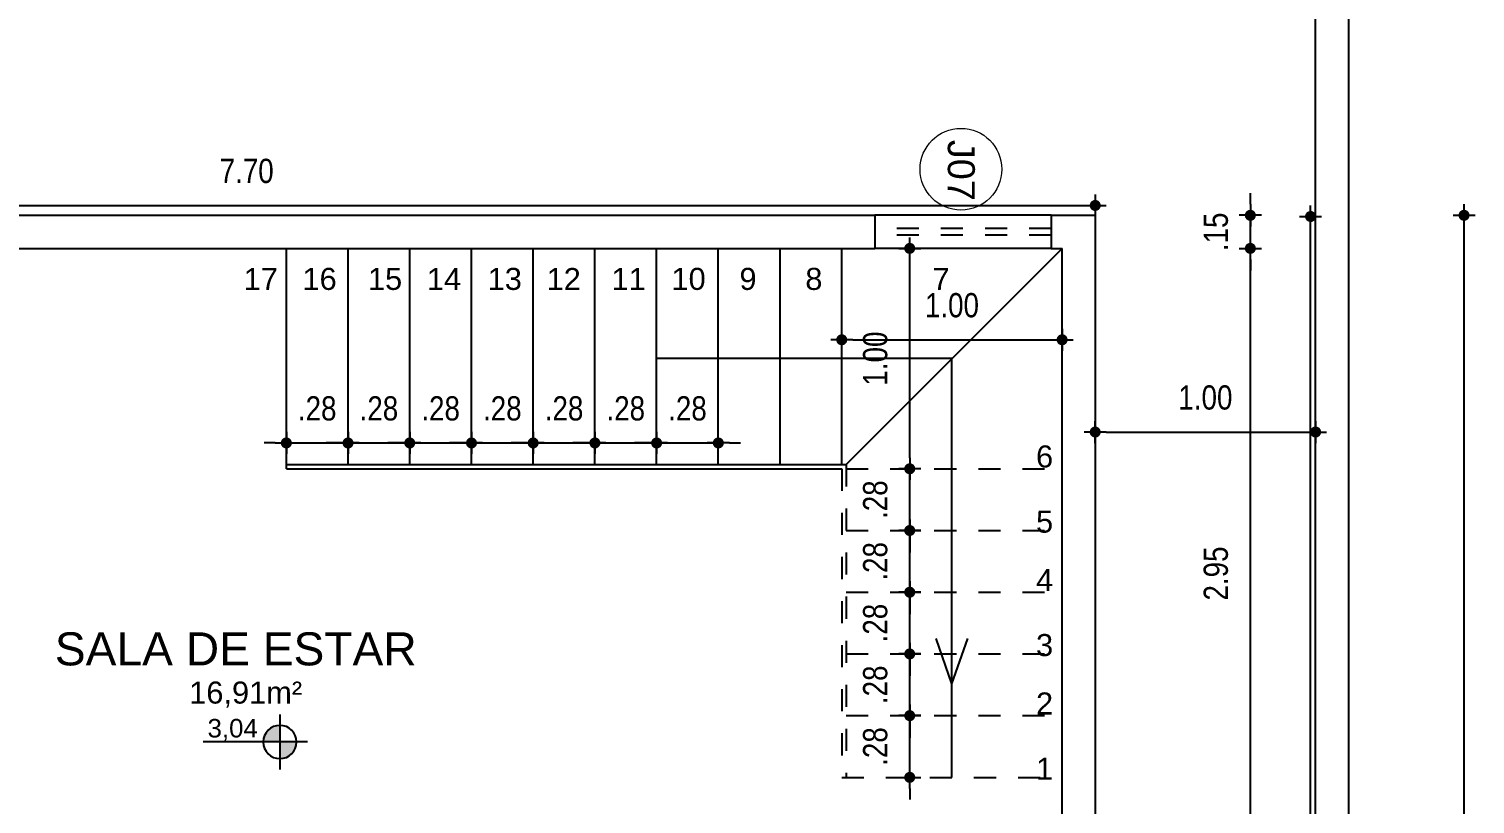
# Model space of a CAD drawing. Header units: millimetres. Extents: x 3212 to 6878, y 1640 to 3386.
# Drawn here: x 3249.39 to 3255.95, y 1665.35 to 1668.87 of the extents above; entities that cross this region are included whole.
import ezdxf
from ezdxf.enums import TextEntityAlignment as Align

# ---------------------------------------------------------------- set-up
doc = ezdxf.new("R2010")
doc.units = ezdxf.units.MM
doc.header["$LTSCALE"] = 0.8
doc.linetypes.add('HIDDEN2', pattern=[0.1875, 0.125, -0.0625])
for name, color, linetype in [('A-PEN-B', 5, 'Continuous'), ('A-PEN-W', 7, 'Continuous'), ('A-PEN-Y', 2, 'Continuous'), ('COTA', 2, 'Continuous'), ('JANELAS_EXTERNO', 1, 'Continuous'), ('JANELAS_INTERNO', 2, 'Continuous'), ('NIVEIS', 1, 'Continuous'), ('PORTAS', 2, 'Continuous')]:
    doc.layers.add(name, color=color, linetype=linetype)
doc.layers.add('BLOCOS', color=4, linetype='Continuous', lineweight=9)
doc.layers.add('COTAS', color=53, linetype='Continuous', lineweight=9)
doc.styles.add('CARIMBO_DADOS', font='arial.ttf', dxfattribs={"height": 0.1})
doc.styles.add('F2', font='ARIALN.TTF')
doc.styles.add('REGUA80', font='arial.ttf', dxfattribs={"height": 1})
doc.styles.add('T20', font='PORT2', dxfattribs={"height": 0.2})
doc.styles.add('TEXT', font='arial.ttf')
doc.dimstyles.new('ARQUITETURA', dxfattribs={"dimtxt": 0.11, "dimasz": 0.05, "dimexe": 0.1, "dimexo": 0, "dimgap": 0.1, "dimtad": 1, "dimzin": 5, "dimdsep": 46, "dimtxsty": 'F2', "dimblk": 'COTA', "dimcen": 0, "dimse1": 1, "dimse2": 1, "dimadec": 0, "dimazin": 0, "dimtfac": 2, "dimtix": 1, "dimtmove": 2, "dimatfit": 3, "dimldrblk": 'COTA', "dimfxl": 0, "dimtolj": 1, "dimtzin": 5, "dimarcsym": 0})

# ---------------------------------------------------------------- blocks, each defined once
blk = doc.blocks.new('cotas')
at = {"layer": 'A-PEN-Y'}
h = blk.add_hatch(color=256, dxfattribs=at)
h.paths.add_polyline_path([(0.135, 0, 0.414214), (0, 0.135), (0, 0)])
h.paths.add_polyline_path([(0, 0), (-0.135, 0, 0.414214), (0, -0.135)])
at = {"layer": 'A-PEN-W'}
for p, q in [((0, 0.223), (0, -0.223)), ((-0.223, 0), (0.621, 0))]:
    blk.add_line(p, q, dxfattribs=at)
blk.add_circle((0, 0), 0.135, dxfattribs=at)
at = {"layer": 'A-PEN-W', "style": 'T20'}
blk.add_attdef('COTA', (0.167, 0.038), '', height=0.15, dxfattribs=at)
blk = doc.blocks.new('COTA')
at = {"layer": 'COTA'}
for p, q in [((-1, 0), (1, 0)), ((0, 1), (0, -1))]:
    blk.add_line(p, q, dxfattribs=at)
at = {"layer": 'COTA', "const_width": 0.5}
blk.add_lwpolyline([(-0.25, 0, 1), (0.25, 0, 1)], format="xyb", close=True, dxfattribs=at)
blk = doc.blocks.new('*D127')
at = {"layer": 'COTAS', "color": 0, "lineweight": -2, "transparency": 16777216}
blk.add_line((3255.8989, 1652.7201), (3255.8989, 1667.9706), dxfattribs=at)
at = {"layer": 'Defpoints', "color": 0, "transparency": 16777216}
for p in [(3254.2254, 1668.0206), (3255.8989, 1668.0206), (3254.2254, 1652.6701)]:
    blk.add_point(p, dxfattribs=at)
at = {"layer": 'COTAS', "color": 0, "lineweight": -2, "transparency": 16777216, "xscale": 0.05, "yscale": 0.05, "zscale": 0.05}
for p, rotation in [((3255.8989, 1668.0206), 90), ((3255.8989, 1652.6701), 270)]:
    blk.add_blockref('COTA', p, dxfattribs=dict(at, rotation=rotation))
at = {"layer": 'COTAS', "color": 0, "transparency": 16777216, "insert": (3255.7428, 1660.3454), "char_height": 0.11, "attachment_point": 5, "rotation": 90, "style": 'F2'}
blk.add_mtext('\\A1;15.35', dxfattribs=at)
blk = doc.blocks.new('*D117')
at = {"layer": 'COTAS', "color": 0, "lineweight": -2, "transparency": 16777216}
for p, q in [((3253.3839, 1665.8006), (3253.3839, 1665.8506)), ((3253.3839, 1665.4706), (3253.3839, 1665.7506)), ((3253.3839, 1665.4206), (3253.3839, 1665.3706))]:
    blk.add_line(p, q, dxfattribs=at)
at = {"layer": 'Defpoints', "color": 0, "transparency": 16777216}
for p in [(3253.3346, 1665.7506), (3253.3839, 1665.7506), (3253.3346, 1665.4706)]:
    blk.add_point(p, dxfattribs=at)
at = {"layer": 'COTAS', "color": 0, "lineweight": -2, "transparency": 16777216, "xscale": 0.05, "yscale": 0.05, "zscale": 0.05}
for p, rotation in [((3253.3839, 1665.7506), 270), ((3253.3839, 1665.4706), 90)]:
    blk.add_blockref('COTA', p, dxfattribs=dict(at, rotation=rotation))
at = {"layer": 'COTAS', "color": 0, "transparency": 16777216, "insert": (3253.2277, 1665.6106), "char_height": 0.11, "attachment_point": 5, "rotation": 90, "style": 'F2'}
blk.add_mtext('\\A1;.28', dxfattribs=at)
blk = doc.blocks.new('*D118')
at = {"layer": 'COTAS', "color": 0, "lineweight": -2, "transparency": 16777216}
for p, q in [((3253.3839, 1666.0806), (3253.3839, 1666.1306)), ((3253.3839, 1665.7506), (3253.3839, 1666.0306)), ((3253.3839, 1665.7006), (3253.3839, 1665.6506))]:
    blk.add_line(p, q, dxfattribs=at)
at = {"layer": 'Defpoints', "color": 0, "transparency": 16777216}
for p in [(3253.3839, 1666.0306), (3253.3839, 1666.0306), (3253.3346, 1665.7506)]:
    blk.add_point(p, dxfattribs=at)
at = {"layer": 'COTAS', "color": 0, "lineweight": -2, "transparency": 16777216, "xscale": 0.05, "yscale": 0.05, "zscale": 0.05}
for p, rotation in [((3253.3839, 1666.0306), 270), ((3253.3839, 1665.7506), 90)]:
    blk.add_blockref('COTA', p, dxfattribs=dict(at, rotation=rotation))
at = {"layer": 'COTAS', "color": 0, "transparency": 16777216, "insert": (3253.2277, 1665.8906), "char_height": 0.11, "attachment_point": 5, "rotation": 90, "style": 'F2'}
blk.add_mtext('\\A1;.28', dxfattribs=at)
blk = doc.blocks.new('*D119')
at = {"layer": 'COTAS', "color": 0, "lineweight": -2, "transparency": 16777216}
for p, q in [((3253.3839, 1666.3606), (3253.3839, 1666.4106)), ((3253.3839, 1666.0306), (3253.3839, 1666.3106)), ((3253.3839, 1665.9806), (3253.3839, 1665.9306))]:
    blk.add_line(p, q, dxfattribs=at)
at = {"layer": 'Defpoints', "color": 0, "transparency": 16777216}
for p in [(3253.3839, 1666.3106), (3253.3839, 1666.3106), (3253.3839, 1666.0306)]:
    blk.add_point(p, dxfattribs=at)
at = {"layer": 'COTAS', "color": 0, "lineweight": -2, "transparency": 16777216, "xscale": 0.05, "yscale": 0.05, "zscale": 0.05}
for p, rotation in [((3253.3839, 1666.3106), 270), ((3253.3839, 1666.0306), 90)]:
    blk.add_blockref('COTA', p, dxfattribs=dict(at, rotation=rotation))
at = {"layer": 'COTAS', "color": 0, "transparency": 16777216, "insert": (3253.2277, 1666.1706), "char_height": 0.11, "attachment_point": 5, "rotation": 90, "style": 'F2'}
blk.add_mtext('\\A1;.28', dxfattribs=at)
blk = doc.blocks.new('*D120')
at = {"layer": 'COTAS', "color": 0, "lineweight": -2, "transparency": 16777216}
for p, q in [((3253.3839, 1666.6406), (3253.3839, 1666.6906)), ((3253.3839, 1666.3106), (3253.3839, 1666.5906)), ((3253.3839, 1666.2606), (3253.3839, 1666.2106))]:
    blk.add_line(p, q, dxfattribs=at)
at = {"layer": 'Defpoints', "color": 0, "transparency": 16777216}
for p in [(3253.3839, 1666.5906), (3253.3839, 1666.5906), (3253.3839, 1666.3106)]:
    blk.add_point(p, dxfattribs=at)
at = {"layer": 'COTAS', "color": 0, "lineweight": -2, "transparency": 16777216, "xscale": 0.05, "yscale": 0.05, "zscale": 0.05}
for p, rotation in [((3253.3839, 1666.5906), 270), ((3253.3839, 1666.3106), 90)]:
    blk.add_blockref('COTA', p, dxfattribs=dict(at, rotation=rotation))
at = {"layer": 'COTAS', "color": 0, "transparency": 16777216, "insert": (3253.2277, 1666.4506), "char_height": 0.11, "attachment_point": 5, "rotation": 90, "style": 'F2'}
blk.add_mtext('\\A1;.28', dxfattribs=at)
blk = doc.blocks.new('*D121')
at = {"layer": 'COTAS', "color": 0, "lineweight": -2, "transparency": 16777216}
for p, q in [((3253.3839, 1666.9206), (3253.3839, 1666.9706)), ((3253.3839, 1666.5906), (3253.3839, 1666.8706)), ((3253.3839, 1666.5406), (3253.3839, 1666.4906))]:
    blk.add_line(p, q, dxfattribs=at)
at = {"layer": 'Defpoints', "color": 0, "transparency": 16777216}
for p in [(3253.3839, 1666.8706), (3253.3839, 1666.8706), (3253.3839, 1666.5906)]:
    blk.add_point(p, dxfattribs=at)
at = {"layer": 'COTAS', "color": 0, "lineweight": -2, "transparency": 16777216, "xscale": 0.05, "yscale": 0.05, "zscale": 0.05}
for p, rotation in [((3253.3839, 1666.8706), 270), ((3253.3839, 1666.5906), 90)]:
    blk.add_blockref('COTA', p, dxfattribs=dict(at, rotation=rotation))
at = {"layer": 'COTAS', "color": 0, "transparency": 16777216, "insert": (3253.2277, 1666.7306), "char_height": 0.11, "attachment_point": 5, "rotation": 90, "style": 'F2'}
blk.add_mtext('\\A1;.28', dxfattribs=at)
blk = doc.blocks.new('*D122')
at = {"layer": 'COTAS', "color": 0, "lineweight": -2, "transparency": 16777216}
blk.add_line((3253.1254, 1667.4559), (3254.0254, 1667.4559), dxfattribs=at)
at = {"layer": 'Defpoints', "color": 0, "transparency": 16777216}
for p in [(3253.0754, 1667.5178), (3254.0754, 1667.5178), (3254.0754, 1667.4559)]:
    blk.add_point(p, dxfattribs=at)
at = {"layer": 'COTAS', "color": 0, "lineweight": -2, "transparency": 16777216, "xscale": 0.05, "yscale": 0.05, "zscale": 0.05, "rotation": 180}
blk.add_blockref('COTA', (3253.0754, 1667.4559), dxfattribs=at)
at = {"layer": 'COTAS', "color": 0, "lineweight": -2, "transparency": 16777216, "xscale": 0.05, "yscale": 0.05, "zscale": 0.05}
blk.add_blockref('COTA', (3254.0754, 1667.4559), dxfattribs=at)
at = {"layer": 'COTAS', "color": 0, "transparency": 16777216, "insert": (3253.5754, 1667.6121), "char_height": 0.11, "attachment_point": 5, "style": 'F2'}
blk.add_mtext('\\A1;1.00', dxfattribs=at)
blk = doc.blocks.new('*D123')
at = {"layer": 'COTAS', "color": 0, "lineweight": -2, "transparency": 16777216}
blk.add_line((3253.3839, 1666.9206), (3253.3839, 1667.8206), dxfattribs=at)
at = {"layer": 'Defpoints', "color": 0, "transparency": 16777216}
for p in [(3253.3839, 1667.8706), (3253.3839, 1667.8706), (3253.3839, 1666.8706)]:
    blk.add_point(p, dxfattribs=at)
at = {"layer": 'COTAS', "color": 0, "lineweight": -2, "transparency": 16777216, "xscale": 0.05, "yscale": 0.05, "zscale": 0.05}
for p, rotation in [((3253.3839, 1667.8706), 90), ((3253.3839, 1666.8706), 270)]:
    blk.add_blockref('COTA', p, dxfattribs=dict(at, rotation=rotation))
at = {"layer": 'COTAS', "color": 0, "transparency": 16777216, "insert": (3253.2277, 1667.3706), "char_height": 0.11, "attachment_point": 5, "rotation": 90, "style": 'F2'}
blk.add_mtext('\\A1;1.00', dxfattribs=at)
blk = doc.blocks.new('*D129')
at = {"layer": 'COTAS', "color": 0, "lineweight": -2, "transparency": 16777216}
blk.add_line((3254.2754, 1667.0374), (3255.1754, 1667.0374), dxfattribs=at)
at = {"layer": 'Defpoints', "color": 0, "transparency": 16777216}
for p in [(3254.2254, 1667.238), (3255.2254, 1667.238), (3255.2254, 1667.0374)]:
    blk.add_point(p, dxfattribs=at)
at = {"layer": 'COTAS', "color": 0, "lineweight": -2, "transparency": 16777216, "xscale": 0.05, "yscale": 0.05, "zscale": 0.05, "rotation": 180}
blk.add_blockref('COTA', (3254.2254, 1667.0374), dxfattribs=at)
at = {"layer": 'COTAS', "color": 0, "lineweight": -2, "transparency": 16777216, "xscale": 0.05, "yscale": 0.05, "zscale": 0.05}
blk.add_blockref('COTA', (3255.2254, 1667.0374), dxfattribs=at)
at = {"layer": 'COTAS', "color": 0, "transparency": 16777216, "insert": (3254.7254, 1667.1935), "char_height": 0.11, "attachment_point": 5, "style": 'F2'}
blk.add_mtext('\\A1;1.00', dxfattribs=at)
blk = doc.blocks.new('*D145')
at = {"layer": 'COTAS', "color": 0, "lineweight": -2, "transparency": 16777216}
for p, q in [((3250.5054, 1666.9878), (3250.4554, 1666.9878)), ((3250.5554, 1666.9878), (3250.8354, 1666.9878)), ((3250.8854, 1666.9878), (3250.9354, 1666.9878))]:
    blk.add_line(p, q, dxfattribs=at)
at = {"layer": 'Defpoints', "color": 0, "transparency": 16777216}
for p in [(3250.5554, 1666.9878), (3250.8354, 1666.9878), (3250.8354, 1666.9878)]:
    blk.add_point(p, dxfattribs=at)
at = {"layer": 'COTAS', "color": 0, "lineweight": -2, "transparency": 16777216, "xscale": 0.05, "yscale": 0.05, "zscale": 0.05}
blk.add_blockref('COTA', (3250.5554, 1666.9878), dxfattribs=at)
at = {"layer": 'COTAS', "color": 0, "lineweight": -2, "transparency": 16777216, "xscale": 0.05, "yscale": 0.05, "zscale": 0.05, "rotation": 180}
blk.add_blockref('COTA', (3250.8354, 1666.9878), dxfattribs=at)
at = {"layer": 'COTAS', "color": 0, "transparency": 16777216, "insert": (3250.6954, 1667.144), "char_height": 0.11, "attachment_point": 5, "style": 'F2'}
blk.add_mtext('\\A1;.28', dxfattribs=at)
blk = doc.blocks.new('*D146')
at = {"layer": 'COTAS', "color": 0, "lineweight": -2, "transparency": 16777216}
for p, q in [((3250.7854, 1666.9878), (3250.7354, 1666.9878)), ((3250.8354, 1666.9878), (3251.1154, 1666.9878)), ((3251.1654, 1666.9878), (3251.2154, 1666.9878))]:
    blk.add_line(p, q, dxfattribs=at)
at = {"layer": 'Defpoints', "color": 0, "transparency": 16777216}
for p in [(3250.8354, 1666.9878), (3251.1154, 1666.9878), (3251.1154, 1666.9878)]:
    blk.add_point(p, dxfattribs=at)
at = {"layer": 'COTAS', "color": 0, "lineweight": -2, "transparency": 16777216, "xscale": 0.05, "yscale": 0.05, "zscale": 0.05}
blk.add_blockref('COTA', (3250.8354, 1666.9878), dxfattribs=at)
at = {"layer": 'COTAS', "color": 0, "lineweight": -2, "transparency": 16777216, "xscale": 0.05, "yscale": 0.05, "zscale": 0.05, "rotation": 180}
blk.add_blockref('COTA', (3251.1154, 1666.9878), dxfattribs=at)
at = {"layer": 'COTAS', "color": 0, "transparency": 16777216, "insert": (3250.9754, 1667.144), "char_height": 0.11, "attachment_point": 5, "style": 'F2'}
blk.add_mtext('\\A1;.28', dxfattribs=at)
blk = doc.blocks.new('*D147')
at = {"layer": 'COTAS', "color": 0, "lineweight": -2, "transparency": 16777216}
for p, q in [((3251.0654, 1666.9878), (3251.0154, 1666.9878)), ((3251.1154, 1666.9878), (3251.3954, 1666.9878)), ((3251.4454, 1666.9878), (3251.4954, 1666.9878))]:
    blk.add_line(p, q, dxfattribs=at)
at = {"layer": 'Defpoints', "color": 0, "transparency": 16777216}
for p in [(3251.1154, 1666.9878), (3251.3954, 1666.9878), (3251.3954, 1666.9878)]:
    blk.add_point(p, dxfattribs=at)
at = {"layer": 'COTAS', "color": 0, "lineweight": -2, "transparency": 16777216, "xscale": 0.05, "yscale": 0.05, "zscale": 0.05}
blk.add_blockref('COTA', (3251.1154, 1666.9878), dxfattribs=at)
at = {"layer": 'COTAS', "color": 0, "lineweight": -2, "transparency": 16777216, "xscale": 0.05, "yscale": 0.05, "zscale": 0.05, "rotation": 180}
blk.add_blockref('COTA', (3251.3954, 1666.9878), dxfattribs=at)
at = {"layer": 'COTAS', "color": 0, "transparency": 16777216, "insert": (3251.2554, 1667.144), "char_height": 0.11, "attachment_point": 5, "style": 'F2'}
blk.add_mtext('\\A1;.28', dxfattribs=at)
blk = doc.blocks.new('*D148')
at = {"layer": 'COTAS', "color": 0, "lineweight": -2, "transparency": 16777216}
for p, q in [((3251.3454, 1666.9878), (3251.2954, 1666.9878)), ((3251.3954, 1666.9878), (3251.6754, 1666.9878)), ((3251.7254, 1666.9878), (3251.7754, 1666.9878))]:
    blk.add_line(p, q, dxfattribs=at)
at = {"layer": 'Defpoints', "color": 0, "transparency": 16777216}
for p in [(3251.3954, 1666.9878), (3251.6754, 1666.9878), (3251.6754, 1666.9878)]:
    blk.add_point(p, dxfattribs=at)
at = {"layer": 'COTAS', "color": 0, "lineweight": -2, "transparency": 16777216, "xscale": 0.05, "yscale": 0.05, "zscale": 0.05}
blk.add_blockref('COTA', (3251.3954, 1666.9878), dxfattribs=at)
at = {"layer": 'COTAS', "color": 0, "lineweight": -2, "transparency": 16777216, "xscale": 0.05, "yscale": 0.05, "zscale": 0.05, "rotation": 180}
blk.add_blockref('COTA', (3251.6754, 1666.9878), dxfattribs=at)
at = {"layer": 'COTAS', "color": 0, "transparency": 16777216, "insert": (3251.5354, 1667.144), "char_height": 0.11, "attachment_point": 5, "style": 'F2'}
blk.add_mtext('\\A1;.28', dxfattribs=at)
blk = doc.blocks.new('*D149')
at = {"layer": 'COTAS', "color": 0, "lineweight": -2, "transparency": 16777216}
for p, q in [((3251.6254, 1666.9878), (3251.5754, 1666.9878)), ((3251.6754, 1666.9878), (3251.9554, 1666.9878)), ((3252.0054, 1666.9878), (3252.0554, 1666.9878))]:
    blk.add_line(p, q, dxfattribs=at)
at = {"layer": 'Defpoints', "color": 0, "transparency": 16777216}
for p in [(3251.6754, 1666.9878), (3251.9554, 1666.9878), (3251.9554, 1666.9878)]:
    blk.add_point(p, dxfattribs=at)
at = {"layer": 'COTAS', "color": 0, "lineweight": -2, "transparency": 16777216, "xscale": 0.05, "yscale": 0.05, "zscale": 0.05}
blk.add_blockref('COTA', (3251.6754, 1666.9878), dxfattribs=at)
at = {"layer": 'COTAS', "color": 0, "lineweight": -2, "transparency": 16777216, "xscale": 0.05, "yscale": 0.05, "zscale": 0.05, "rotation": 180}
blk.add_blockref('COTA', (3251.9554, 1666.9878), dxfattribs=at)
at = {"layer": 'COTAS', "color": 0, "transparency": 16777216, "insert": (3251.8154, 1667.144), "char_height": 0.11, "attachment_point": 5, "style": 'F2'}
blk.add_mtext('\\A1;.28', dxfattribs=at)
blk = doc.blocks.new('*D150')
at = {"layer": 'COTAS', "color": 0, "lineweight": -2, "transparency": 16777216}
for p, q in [((3251.9054, 1666.9878), (3251.8554, 1666.9878)), ((3251.9554, 1666.9878), (3252.2354, 1666.9878)), ((3252.2854, 1666.9878), (3252.3354, 1666.9878))]:
    blk.add_line(p, q, dxfattribs=at)
at = {"layer": 'Defpoints', "color": 0, "transparency": 16777216}
for p in [(3251.9554, 1666.9878), (3252.2354, 1666.9878), (3252.2354, 1666.9878)]:
    blk.add_point(p, dxfattribs=at)
at = {"layer": 'COTAS', "color": 0, "lineweight": -2, "transparency": 16777216, "xscale": 0.05, "yscale": 0.05, "zscale": 0.05}
blk.add_blockref('COTA', (3251.9554, 1666.9878), dxfattribs=at)
at = {"layer": 'COTAS', "color": 0, "lineweight": -2, "transparency": 16777216, "xscale": 0.05, "yscale": 0.05, "zscale": 0.05, "rotation": 180}
blk.add_blockref('COTA', (3252.2354, 1666.9878), dxfattribs=at)
at = {"layer": 'COTAS', "color": 0, "transparency": 16777216, "insert": (3252.0954, 1667.144), "char_height": 0.11, "attachment_point": 5, "style": 'F2'}
blk.add_mtext('\\A1;.28', dxfattribs=at)
blk = doc.blocks.new('*D151')
at = {"layer": 'COTAS', "color": 0, "lineweight": -2, "transparency": 16777216}
for p, q in [((3252.1854, 1666.9878), (3252.1354, 1666.9878)), ((3252.2354, 1666.9878), (3252.5154, 1666.9878)), ((3252.5654, 1666.9878), (3252.6154, 1666.9878))]:
    blk.add_line(p, q, dxfattribs=at)
at = {"layer": 'Defpoints', "color": 0, "transparency": 16777216}
for p in [(3252.2354, 1666.9878), (3252.5154, 1666.9878), (3252.5154, 1666.9878)]:
    blk.add_point(p, dxfattribs=at)
at = {"layer": 'COTAS', "color": 0, "lineweight": -2, "transparency": 16777216, "xscale": 0.05, "yscale": 0.05, "zscale": 0.05}
blk.add_blockref('COTA', (3252.2354, 1666.9878), dxfattribs=at)
at = {"layer": 'COTAS', "color": 0, "lineweight": -2, "transparency": 16777216, "xscale": 0.05, "yscale": 0.05, "zscale": 0.05, "rotation": 180}
blk.add_blockref('COTA', (3252.5154, 1666.9878), dxfattribs=at)
at = {"layer": 'COTAS', "color": 0, "transparency": 16777216, "insert": (3252.3754, 1667.144), "char_height": 0.11, "attachment_point": 5, "style": 'F2'}
blk.add_mtext('\\A1;.28', dxfattribs=at)
blk = doc.blocks.new('*D264')
at = {"layer": 'COTAS', "color": 0, "lineweight": -2, "transparency": 16777216}
blk.add_line((3254.9293, 1664.9706), (3254.9293, 1667.8206), dxfattribs=at)
at = {"layer": 'Defpoints', "color": 0, "transparency": 16777216}
for p in [(3252.7076, 1667.8706), (3254.9293, 1667.8706), (3253.8716, 1664.9206)]:
    blk.add_point(p, dxfattribs=at)
at = {"layer": 'COTAS', "color": 0, "lineweight": -2, "transparency": 16777216, "xscale": 0.05, "yscale": 0.05, "zscale": 0.05}
for p, rotation in [((3254.9293, 1667.8706), 90), ((3254.9293, 1664.9206), 270)]:
    blk.add_blockref('COTA', p, dxfattribs=dict(at, rotation=rotation))
at = {"layer": 'COTAS', "color": 0, "transparency": 16777216, "insert": (3254.7732, 1666.3956), "char_height": 0.11, "attachment_point": 5, "rotation": 90, "style": 'F2'}
blk.add_mtext('\\A1;2.95', dxfattribs=at)
blk = doc.blocks.new('*D265')
at = {"layer": 'COTAS', "color": 0, "lineweight": -2, "transparency": 16777216}
for p, q in [((3254.9293, 1668.0706), (3254.9293, 1668.1206)), ((3254.9293, 1667.8706), (3254.9293, 1668.0206)), ((3254.9293, 1667.8206), (3254.9293, 1667.7706))]:
    blk.add_line(p, q, dxfattribs=at)
at = {"layer": 'Defpoints', "color": 0, "transparency": 16777216}
for p in [(3252.6911, 1668.0206), (3254.9293, 1668.0206), (3252.7076, 1667.8706)]:
    blk.add_point(p, dxfattribs=at)
at = {"layer": 'COTAS', "color": 0, "lineweight": -2, "transparency": 16777216, "xscale": 0.05, "yscale": 0.05, "zscale": 0.05}
for p, rotation in [((3254.9293, 1668.0206), 270), ((3254.9293, 1667.8706), 90)]:
    blk.add_blockref('COTA', p, dxfattribs=dict(at, rotation=rotation))
at = {"layer": 'COTAS', "color": 0, "transparency": 16777216, "insert": (3254.7732, 1667.9456), "char_height": 0.11, "attachment_point": 5, "rotation": 90, "style": 'F2'}
blk.add_mtext('\\A1;.15', dxfattribs=at)
blk = doc.blocks.new('*D296')
at = {"layer": 'COTAS', "color": 0, "lineweight": -2, "transparency": 16777216}
blk.add_line((3246.5754, 1668.0653), (3254.1754, 1668.0653), dxfattribs=at)
at = {"layer": 'Defpoints', "color": 0, "transparency": 16777216}
for p in [(3254.2254, 1668.0653), (3246.5254, 1668.0206), (3254.2254, 1668.0206)]:
    blk.add_point(p, dxfattribs=at)
at = {"layer": 'COTAS', "color": 0, "lineweight": -2, "transparency": 16777216, "xscale": 0.05, "yscale": 0.05, "zscale": 0.05, "rotation": 180}
blk.add_blockref('COTA', (3246.5254, 1668.0653), dxfattribs=at)
at = {"layer": 'COTAS', "color": 0, "lineweight": -2, "transparency": 16777216, "xscale": 0.05, "yscale": 0.05, "zscale": 0.05}
blk.add_blockref('COTA', (3254.2254, 1668.0653), dxfattribs=at)
at = {"layer": 'COTAS', "color": 0, "transparency": 16777216, "insert": (3250.3754, 1668.2214), "char_height": 0.11, "attachment_point": 5, "style": 'F2'}
blk.add_mtext('\\A1;7.70', dxfattribs=at)
blk = doc.blocks.new('*D297')
at = {"layer": 'COTAS', "color": 0, "lineweight": -2, "transparency": 16777216}
blk.add_line((3255.2025, 1652.7201), (3255.2025, 1667.9653), dxfattribs=at)
at = {"layer": 'Defpoints', "color": 0, "transparency": 16777216}
for p in [(3254.2254, 1668.0153), (3255.2025, 1668.0153), (3254.1882, 1652.6701)]:
    blk.add_point(p, dxfattribs=at)
at = {"layer": 'COTAS', "color": 0, "lineweight": -2, "transparency": 16777216, "xscale": 0.05, "yscale": 0.05, "zscale": 0.05}
for p, rotation in [((3255.2025, 1668.0153), 90), ((3255.2025, 1652.6701), 270)]:
    blk.add_blockref('COTA', p, dxfattribs=dict(at, rotation=rotation))
at = {"layer": 'COTAS', "color": 0, "transparency": 16777216, "insert": (3255.0463, 1660.3427), "char_height": 0.11, "attachment_point": 5, "rotation": 90, "style": 'F2'}
blk.add_mtext('\\A1;15.35', dxfattribs=at)
blk = doc.blocks.new('*D298')
at = {"layer": 'COTAS', "color": 0, "lineweight": -2, "transparency": 16777216}
blk.add_line((3245.9148, 1652.2207), (3245.9148, 1667.9706), dxfattribs=at)
at = {"layer": 'Defpoints', "color": 0, "transparency": 16777216}
for p in [(3245.9148, 1668.0206), (3246.5719, 1668.0206), (3250.5244, 1652.1707)]:
    blk.add_point(p, dxfattribs=at)
at = {"layer": 'COTAS', "color": 0, "lineweight": -2, "transparency": 16777216, "xscale": 0.05, "yscale": 0.05, "zscale": 0.05}
for p, rotation in [((3245.9148, 1668.0206), 90), ((3245.9148, 1652.1707), 270)]:
    blk.add_blockref('COTA', p, dxfattribs=dict(at, rotation=rotation))
at = {"layer": 'COTAS', "color": 0, "transparency": 16777216, "insert": (3245.7587, 1660.0956), "char_height": 0.11, "attachment_point": 5, "rotation": 90, "style": 'F2'}
blk.add_mtext('\\A1;15.85', dxfattribs=at)

msp = doc.modelspace()

# ---------------------------------------------------------------- linework, layer by layer
for p, q in [((3253.0954, 1666.8906), (3254.0754, 1667.8706)), ((3253.5754, 1667.3706), (3252.2354, 1667.3706)), ((3253.5754, 1665.4706), (3253.5754, 1667.3706)), ((3253.5754, 1665.8954), (3253.5038, 1666.1009)), ((3253.5754, 1665.8954), (3253.647, 1666.1009))]:
    msp.add_line(p, q)
at = {"linetype": 'HIDDEN2'}
for p, q in [((3253.0954, 1666.8906), (3253.0954, 1665.4706)), ((3253.0754, 1666.8706), (3253.0754, 1665.4706)), ((3253.0954, 1666.8706), (3254.0754, 1666.8706)), ((3253.0954, 1666.5906), (3254.0754, 1666.5906)), ((3253.0954, 1666.3106), (3254.0754, 1666.3106)), ((3253.0954, 1666.0306), (3254.0754, 1666.0306)), ((3253.0954, 1665.7506), (3254.0754, 1665.7506)), ((3253.0754, 1665.4706), (3254.0754, 1665.4706))]:
    msp.add_line(p, q, dxfattribs=at)
at = {"layer": 'A-PEN-B'}
for p, q in [((3255.3754, 1652.6701), (3255.3754, 1682.1706)), ((3255.2254, 1652.8201), (3255.2254, 1682.0206)), ((3246.5254, 1668.0206), (3253.2254, 1668.0206)), ((3253.2254, 1668.0206), (3253.2254, 1667.8706)), ((3254.0254, 1668.0206), (3254.2254, 1668.0206)), ((3254.0254, 1668.0206), (3254.0254, 1667.8706)), ((3254.2254, 1668.0206), (3254.2254, 1663.6956)), ((3246.6754, 1667.8706), (3253.2254, 1667.8706)), ((3254.0254, 1667.8706), (3254.0754, 1667.8706)), ((3254.0754, 1664.9206), (3254.0754, 1667.8706))]:
    msp.add_line(p, q, dxfattribs=at)
at = {"layer": 'BLOCOS'}
msp.add_circle((3253.6162, 1668.2298), 0.1854, dxfattribs=at)
at = {"layer": 'JANELAS_EXTERNO'}
for p, q in [((3254.0254, 1668.0206), (3253.2254, 1668.0206)), ((3254.0254, 1667.8706), (3253.2254, 1667.8706))]:
    msp.add_line(p, q, dxfattribs=at)
at = {"layer": 'JANELAS_INTERNO', "linetype": 'HIDDEN2'}
for p, q in [((3254.0254, 1667.9606), (3253.2254, 1667.9606)), ((3254.0254, 1667.9306), (3253.2254, 1667.9306))]:
    msp.add_line(p, q, dxfattribs=at)
at = {"layer": 'PORTAS'}
for p, q in [((3250.5554, 1666.8906), (3250.5554, 1667.8706)), ((3250.8354, 1666.8906), (3250.8354, 1667.8706)), ((3251.1154, 1666.8906), (3251.1154, 1667.8706)), ((3251.3954, 1666.8906), (3251.3954, 1667.8706)), ((3251.6754, 1666.8906), (3251.6754, 1667.8706)), ((3251.9554, 1666.8906), (3251.9554, 1667.8706)), ((3252.2354, 1666.8906), (3252.2354, 1667.8706)), ((3252.5154, 1666.8906), (3252.5154, 1667.8706)), ((3252.7954, 1666.8906), (3252.7954, 1667.8706)), ((3253.0754, 1666.8906), (3253.0754, 1667.8706)), ((3250.5554, 1666.8906), (3253.0954, 1666.8906)), ((3250.5554, 1666.8706), (3250.5554, 1666.8906)), ((3250.5554, 1666.8706), (3253.0754, 1666.8706))]:
    msp.add_line(p, q, dxfattribs=at)

# ---------------------------------------------------------------- block references
at = {"layer": 'NIVEIS', "color": 1}
ref = msp.add_blockref('cotas', (3250.5261, 1665.6311), dxfattribs=dict(at, xscale=-0.5599999999976717, yscale=0.5599999999994907, zscale=0.5599999999994907))
ref.add_attrib('COTA', '3,04', (3250.1978, 1665.6517), dxfattribs={"color": 1, "height": 0.084, "style": 'TEXT'})

# ---------------------------------------------------------------- texts
at = {"color": 230, "char_height": 0.1, "attachment_point": 5, "style": 'CARIMBO_DADOS'}
for s, insert in [('17', (3250.4395, 1667.7315)), ('16', (3250.7061, 1667.7315)), ('15', (3251.0033, 1667.7315)), ('14', (3251.2707, 1667.7315)), ('13', (3251.5464, 1667.7315)), ('12', (3251.8138, 1667.7315)), ('11', (3252.1084, 1667.7315)), ('10', (3252.3805, 1667.7315)), ('9', (3252.6501, 1667.7315)), ('8', (3252.9489, 1667.7315)), ('7', (3253.526, 1667.7315)), ('6', (3253.9957, 1666.9258)), ('5', (3253.9957, 1666.6302)), ('4', (3253.9957, 1666.3658)), ('3', (3253.9957, 1666.0702)), ('16,91m²', (3250.3708, 1665.8461)), ('2', (3253.9957, 1665.8058)), ('1', (3253.9957, 1665.5102))]:
    msp.add_mtext(s, dxfattribs=dict(at, insert=insert))
at = {"color": 230, "insert": (3250.3259, 1666.0526), "char_height": 0.15, "attachment_point": 5, "style": 'CARIMBO_DADOS'}
msp.add_mtext_dynamic_manual_height_columns('SALA DE ESTAR', width=2.418406, gutter_width=0.5, heights=[0], dxfattribs=at)
at = {"layer": 'BLOCOS', "style": 'REGUA80'}
msp.add_text('J07', height=0.12256, rotation=270, dxfattribs=at).set_placement((3253.5566, 1668.2248), align=Align.CENTER)

# ---------------------------------------------------------------- dimensions: what is measured, and where the dimension line sits
at = {"layer": 'COTAS'}
for base, p1, p2, picture, middle in [((3254.2254, 1668.0653), (3246.5254, 1668.0206), (3254.2254, 1668.0206), '*D296', (3250.3754, 1668.2214)), ((3254.0754, 1667.4559), (3253.0754, 1667.5178), (3254.0754, 1667.5178), '*D122', (3253.5754, 1667.6121)), ((3255.2254, 1667.0374), (3254.2254, 1667.238), (3255.2254, 1667.238), '*D129', (3254.7254, 1667.1935)), ((3250.8354, 1666.9878), (3250.5554, 1666.9878), (3250.8354, 1666.9878), '*D145', (3250.6954, 1667.144)), ((3251.1154, 1666.9878), (3250.8354, 1666.9878), (3251.1154, 1666.9878), '*D146', (3250.9754, 1667.144)), ((3251.3954, 1666.9878), (3251.1154, 1666.9878), (3251.3954, 1666.9878), '*D147', (3251.2554, 1667.144)), ((3251.6754, 1666.9878), (3251.3954, 1666.9878), (3251.6754, 1666.9878), '*D148', (3251.5354, 1667.144)), ((3251.9554, 1666.9878), (3251.6754, 1666.9878), (3251.9554, 1666.9878), '*D149', (3251.8154, 1667.144)), ((3252.2354, 1666.9878), (3251.9554, 1666.9878), (3252.2354, 1666.9878), '*D150', (3252.0954, 1667.144)), ((3252.5154, 1666.9878), (3252.2354, 1666.9878), (3252.5154, 1666.9878), '*D151', (3252.3754, 1667.144))]:
    dim = msp.add_linear_dim(base=base, p1=p1, p2=p2, dimstyle='ARQUITETURA', dxfattribs=at)
    dim.commit()
    dim.dimension.update_dxf_attribs({"geometry": picture, "text_midpoint": middle})
for base, p1, p2, picture, middle in [((3254.9293, 1668.0206), (3252.7076, 1667.8706), (3252.6911, 1668.0206), '*D265', (3254.7732, 1667.9456)), ((3245.9148, 1668.0206), (3250.5244, 1652.1707), (3246.5719, 1668.0206), '*D298', (3245.7587, 1660.0956)), ((3255.2025, 1668.0153), (3254.1882, 1652.6701), (3254.2254, 1668.0153), '*D297', (3255.0463, 1660.3427)), ((3255.8989, 1668.0206), (3254.2254, 1652.6701), (3254.2254, 1668.0206), '*D127', (3255.7428, 1660.3454)), ((3254.9293, 1667.8706), (3253.8716, 1664.9206), (3252.7076, 1667.8706), '*D264', (3254.7732, 1666.3956)), ((3253.3839, 1667.8706), (3253.3839, 1666.8706), (3253.3839, 1667.8706), '*D123', (3253.2277, 1667.3706)), ((3253.3839, 1666.8706), (3253.3839, 1666.5906), (3253.3839, 1666.8706), '*D121', (3253.2277, 1666.7306)), ((3253.3839, 1666.5906), (3253.3839, 1666.3106), (3253.3839, 1666.5906), '*D120', (3253.2277, 1666.4506)), ((3253.3839, 1666.3106), (3253.3839, 1666.0306), (3253.3839, 1666.3106), '*D119', (3253.2277, 1666.1706)), ((3253.3839, 1666.0306), (3253.3346, 1665.7506), (3253.3839, 1666.0306), '*D118', (3253.2277, 1665.8906)), ((3253.3839, 1665.7506), (3253.3346, 1665.4706), (3253.3346, 1665.7506), '*D117', (3253.2277, 1665.6106))]:
    dim = msp.add_linear_dim(base=base, p1=p1, p2=p2, angle=90, dimstyle='ARQUITETURA', dxfattribs=at)
    dim.commit()
    dim.dimension.update_dxf_attribs({"geometry": picture, "text_midpoint": middle})

doc.saveas('drawing.dxf')
